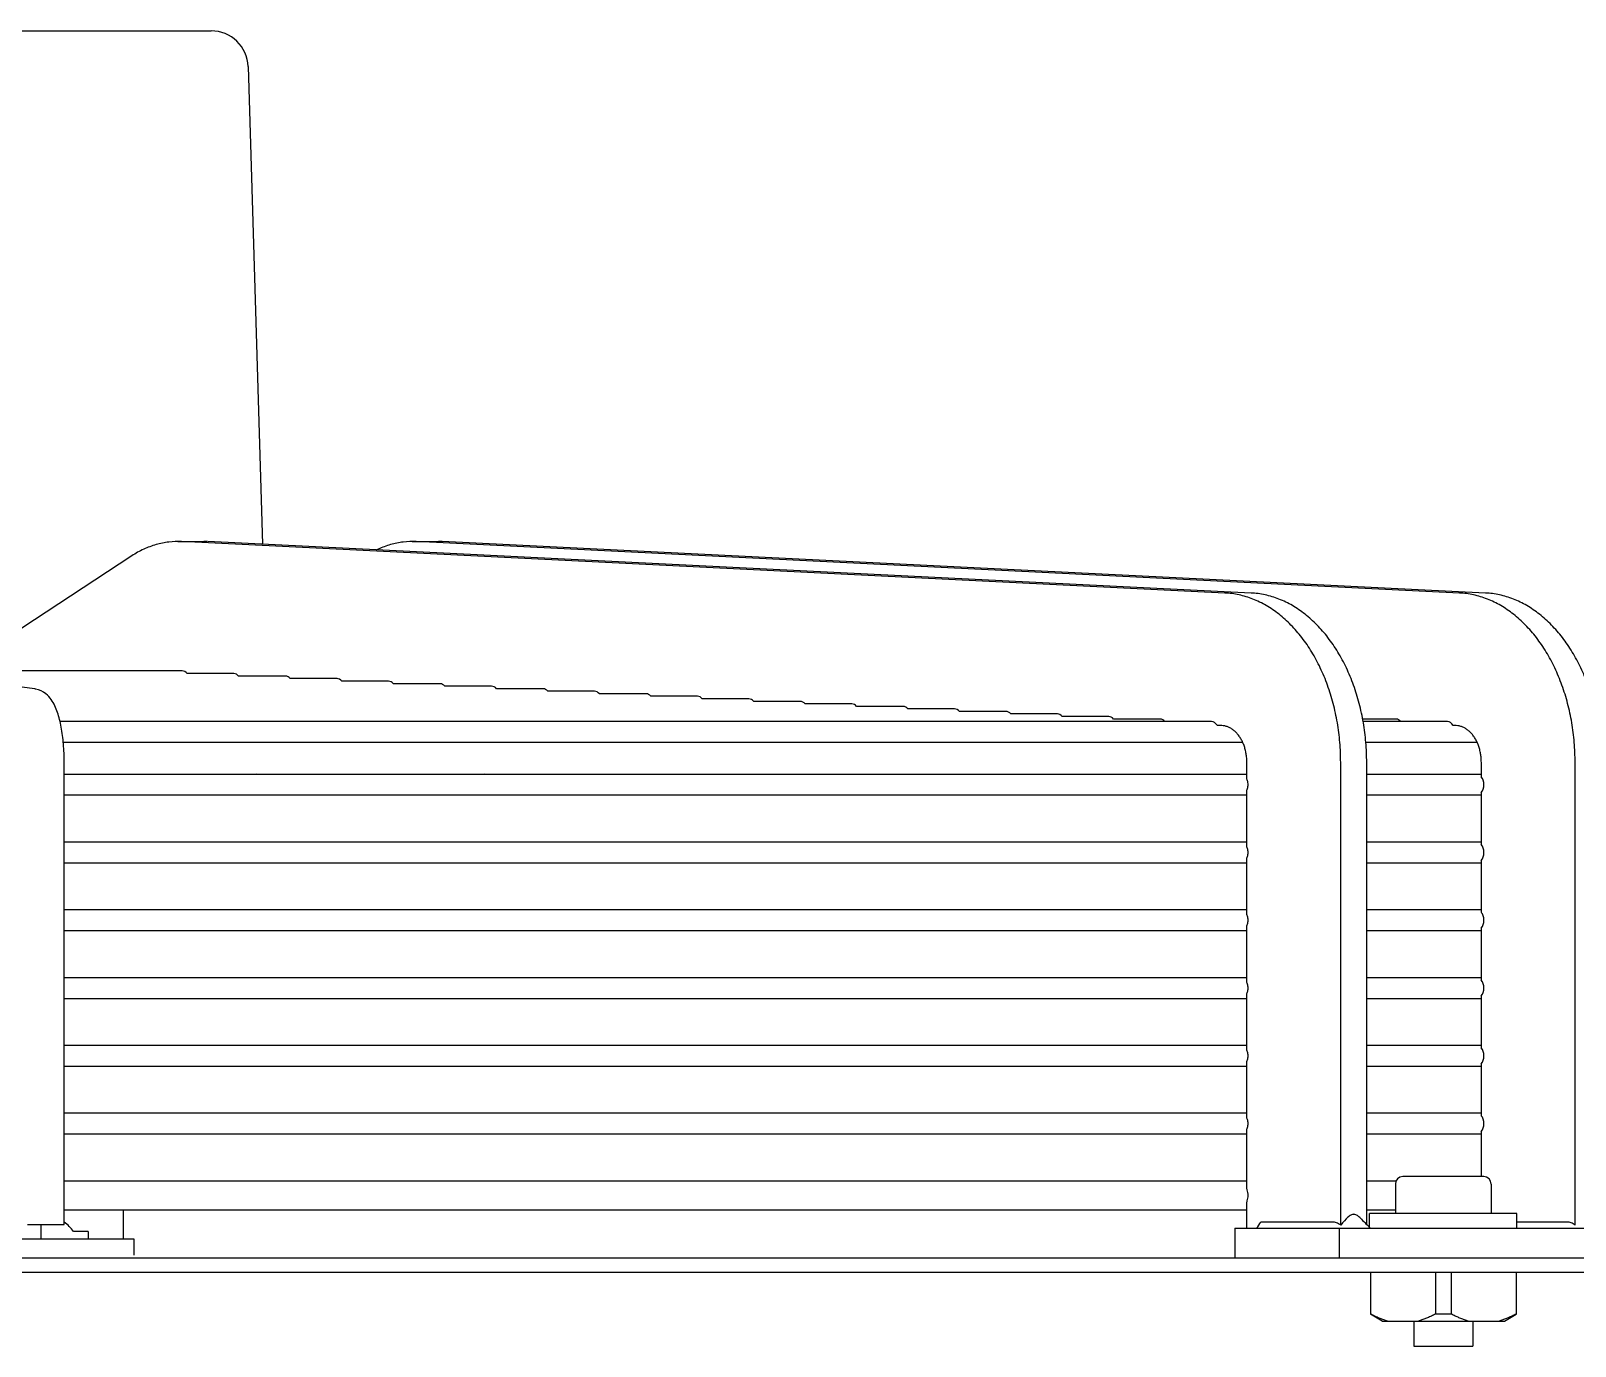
# Model space of a CAD drawing. Header units: millimetres. Extents: x 17891 to 32328, y 18593 to 29476.
# Drawn here: x 18474.47 to 18482.72, y 18983.67 to 18990.69 of the extents above; entities that cross this region are included whole.
import ezdxf

# ---------------------------------------------------------------- set-up
doc = ezdxf.new("R2010")
doc.units = ezdxf.units.MM
doc.header["$LTSCALE"] = 5
doc.layers.add('UNIT', color=6, linetype='Continuous')

msp = doc.modelspace()

# ---------------------------------------------------------------- linework, layer by layer
at = {"layer": 'UNIT'}
for p, q in [((18465.356, 18990.6942), (18475.4353, 18990.6942)), ((18475.6321, 18990.5034), (18475.71, 18987.9508)), ((18475.2568, 18987.9657), (18475.396, 18987.9657)), ((18480.852, 18987.6907), (18475.2772, 18987.9653)), ((18480.9912, 18987.6907), (18475.4164, 18987.9653)), ((18476.5096, 18987.9657), (18476.6488, 18987.9657)), ((18482.1047, 18987.6907), (18476.5299, 18987.9653)), ((18482.2439, 18987.6907), (18476.6691, 18987.9653)), ((18475.0107, 18987.8889), (18474.0738, 18987.2749)), ((18474.4905, 18987.1783), (18472.455, 18987.4529)), ((18475.2799, 18987.2749), (18473.7743, 18987.2749)), ((18475.5559, 18987.2601), (18475.3067, 18987.2601)), ((18475.8317, 18987.2466), (18475.5816, 18987.2466)), ((18476.1073, 18987.2331), (18475.8574, 18987.2331)), ((18476.3828, 18987.2196), (18476.133, 18987.2196)), ((18476.6581, 18987.2061), (18476.4084, 18987.2061)), ((18476.9334, 18987.1926), (18476.6838, 18987.1926)), ((18477.2085, 18987.1792), (18476.959, 18987.1792)), ((18477.4836, 18987.1657), (18477.2342, 18987.1657)), ((18477.7586, 18987.1522), (18477.5092, 18987.1522)), ((18478.0335, 18987.1387), (18477.7842, 18987.1387)), ((18478.3083, 18987.1252), (18478.0591, 18987.1252)), ((18478.5831, 18987.1117), (18478.334, 18987.1117)), ((18478.8579, 18987.0982), (18478.6088, 18987.0982)), ((18479.1326, 18987.0847), (18478.8835, 18987.0847)), ((18479.4073, 18987.0712), (18479.1582, 18987.0712)), ((18479.6819, 18987.0577), (18479.4329, 18987.0577)), ((18479.9565, 18987.0442), (18479.7075, 18987.0442)), ((18480.231, 18987.0307), (18479.9821, 18987.0307)), ((18480.78, 18987.0037), (18474.6277, 18987.0037)), ((18480.5055, 18987.0172), (18480.2566, 18987.0172)), ((18480.8345, 18986.9824), (18480.8101, 18986.9836)), ((18481.7663, 18987.0172), (18481.588, 18987.0172)), ((18482.0406, 18987.0037), (18481.5905, 18987.0037)), ((18482.0873, 18986.9824), (18482.071, 18986.9832)), ((18474.6447, 18986.8935), (18480.9463, 18986.8935)), ((18481.6048, 18986.8935), (18482.199, 18986.8935)), ((18474.6495, 18984.3163), (18474.6495, 18986.7856)), ((18480.9691, 18986.6965), (18480.9691, 18986.7856)), ((18481.4702, 18984.3128), (18481.4702, 18986.7856)), ((18481.6093, 18984.3163), (18481.6093, 18986.7856)), ((18482.2218, 18986.7089), (18482.2218, 18986.7856)), ((18482.7229, 18984.3128), (18482.7229, 18986.7856)), ((18480.9691, 18986.7218), (18474.6495, 18986.7218)), ((18474.9268, 18986.7232), (18474.9268, 18986.7218)), ((18475.6764, 18986.7232), (18475.6743, 18986.7218)), ((18475.8156, 18986.7232), (18475.8135, 18986.7218)), ((18476.895, 18986.7232), (18476.8921, 18986.7218)), ((18482.2218, 18986.7218), (18481.6093, 18986.7218)), ((18480.9691, 18986.3343), (18480.9691, 18986.6368)), ((18482.2218, 18986.3467), (18482.2218, 18986.6244)), ((18474.6495, 18986.6115), (18480.9691, 18986.6115)), ((18481.6093, 18986.6115), (18482.2218, 18986.6115)), ((18480.9691, 18986.3596), (18474.6495, 18986.3596)), ((18482.2218, 18986.3596), (18481.6093, 18986.3596)), ((18474.6495, 18986.2493), (18480.9691, 18986.2493)), ((18480.9691, 18985.9721), (18480.9691, 18986.2746)), ((18481.6093, 18986.2493), (18482.2218, 18986.2493)), ((18482.2218, 18985.9845), (18482.2218, 18986.2622)), ((18480.9691, 18985.9974), (18474.6495, 18985.9974)), ((18482.2218, 18985.9974), (18481.6093, 18985.9974)), ((18474.6495, 18985.8871), (18480.9691, 18985.8871)), ((18480.9691, 18985.6099), (18480.9691, 18985.9124)), ((18481.6093, 18985.8871), (18482.2218, 18985.8871)), ((18482.2218, 18985.6223), (18482.2218, 18985.9)), ((18480.9691, 18985.6352), (18474.6495, 18985.6352)), ((18482.2218, 18985.6352), (18481.6093, 18985.6352)), ((18480.9691, 18985.2476), (18480.9691, 18985.5502)), ((18474.6495, 18985.5249), (18480.9691, 18985.5249)), ((18481.6093, 18985.5249), (18482.2218, 18985.5249)), ((18482.2218, 18985.2601), (18482.2218, 18985.5378)), ((18480.9691, 18985.2729), (18474.6495, 18985.2729)), ((18482.2218, 18985.2729), (18481.6093, 18985.2729)), ((18474.6495, 18985.1627), (18480.9691, 18985.1627)), ((18480.9691, 18984.8854), (18480.9691, 18985.188)), ((18481.6093, 18985.1627), (18482.2218, 18985.1627)), ((18482.2218, 18984.8978), (18482.2218, 18985.1756)), ((18480.9691, 18984.9107), (18474.6495, 18984.9107)), ((18482.2218, 18984.9107), (18481.6093, 18984.9107)), ((18480.9691, 18984.5074), (18480.9691, 18984.8258)), ((18482.2218, 18984.5722), (18482.2218, 18984.8134)), ((18474.6495, 18984.8005), (18480.9691, 18984.8005)), ((18481.6093, 18984.8005), (18482.2218, 18984.8005)), ((18482.2349, 18984.5722), (18481.8019, 18984.5722)), ((18480.9691, 18984.5485), (18474.6495, 18984.5485)), ((18481.7658, 18984.5485), (18481.6093, 18984.5485)), ((18481.7625, 18984.5328), (18481.7625, 18984.3753)), ((18482.2743, 18984.5328), (18482.2743, 18984.3753)), ((18474.6495, 18984.395), (18480.9691, 18984.395)), ((18474.966, 18984.2395), (18474.966, 18984.395)), ((18480.9691, 18984.2966), (18480.9691, 18984.4362)), ((18481.6093, 18984.395), (18481.7625, 18984.395)), ((18474.4526, 18984.3163), (18474.6495, 18984.3163)), ((18474.5267, 18984.2395), (18474.5267, 18984.3163)), ((18481.4284, 18984.3294), (18481.044, 18984.3294)), ((18482.4121, 18984.3753), (18481.6247, 18984.3753)), ((18481.6247, 18984.301), (18481.6247, 18984.3753)), ((18482.4121, 18984.2966), (18482.4121, 18984.3753)), ((18482.6811, 18984.3294), (18482.4121, 18984.3294)), ((18465.7697, 18984.2395), (18475.0217, 18984.2395)), ((18474.778, 18984.2789), (18474.6993, 18984.2789)), ((18474.778, 18984.2789), (18474.778, 18984.2395)), ((18475.0217, 18984.2395), (18475.0217, 18984.1529)), ((18480.9048, 18984.2966), (18483.132, 18984.2966)), ((18480.9048, 18984.2966), (18480.9048, 18984.1391)), ((18481.4616, 18984.2966), (18481.4616, 18984.1391)), ((18453.5256, 18984.1391), (18487.2658, 18984.1391)), ((18487.2658, 18984.0604), (18453.5256, 18984.0604)), ((18481.6287, 18984.0604), (18481.6287, 18983.8382)), ((18481.9766, 18984.0604), (18481.9766, 18983.8382)), ((18482.0602, 18984.0604), (18482.0602, 18983.8382)), ((18482.4081, 18984.0604), (18482.4081, 18983.8382)), ((18481.6916, 18983.8005), (18481.6287, 18983.8369)), ((18482.3452, 18983.8005), (18482.4081, 18983.8369)), ((18481.6916, 18983.8005), (18482.3452, 18983.8005)), ((18481.8609, 18983.8005), (18481.8609, 18983.6666)), ((18482.1759, 18983.8005), (18482.1759, 18983.6666)), ((18481.8609, 18983.6666), (18482.1759, 18983.6666))]:
    msp.add_line(p, q, dxfattribs=at)
for centre, radius, start, end in [((18475.4353, 18990.4974), 0.1969, 1.74849, 90), ((18475.7823, 18986.73), 0.0787, 353.99009, 355.0051), ((18476.5697, 18986.73), 0.0787, 184.9949, 186.00991), ((18481.8019, 18984.5328), 0.0394, 90, 180), ((18482.2349, 18984.5328), 0.0394, 0, 90), ((18474.5123, 18984.1437), 0.2307, 35.84734, 53.50274)]:
    msp.add_arc(centre, radius, start, end, dxfattribs=at)
for centre, major_axis, ratio, start_param, end_param in [((18475.2799, 18987.2198), (0, -0.0551), 0.71258, 2.392275, 3.141678), ((18475.5559, 18987.205), (0, -0.0551), 0.712077, 2.426765, 3.141668), ((18475.8317, 18987.1915), (0, -0.0551), 0.711642, 2.426755, 3.141658), ((18476.1073, 18987.178), (0, -0.0551), 0.711261, 2.426745, 3.14165), ((18476.3828, 18987.1645), (0, -0.0551), 0.710927, 2.426738, 3.141643), ((18476.6581, 18987.151), (0, -0.0551), 0.710631, 2.426732, 3.141637), ((18476.9334, 18987.1375), (0, -0.0551), 0.710369, 2.426726, 3.141632), ((18477.2085, 18987.124), (0, -0.0551), 0.710135, 2.426721, 3.141628), ((18477.4836, 18987.1105), (0, -0.0551), 0.709925, 2.426717, 3.141624), ((18477.7586, 18987.097), (0, -0.0551), 0.709737, 2.426714, 3.141621), ((18478.0335, 18987.0835), (0, -0.0551), 0.709566, 2.426711, 3.141618), ((18478.3083, 18987.07), (0, -0.0551), 0.709412, 2.426708, 3.141616), ((18478.5831, 18987.0566), (0, -0.0551), 0.709272, 2.426706, 3.141614), ((18478.8579, 18987.0431), (0, -0.0551), 0.709144, 2.426704, 3.141612), ((18479.1326, 18987.0296), (0, -0.0551), 0.709027, 2.426702, 3.14161), ((18479.4073, 18987.0161), (0, -0.0551), 0.708921, 2.426701, 3.141609), ((18479.6819, 18987.0026), (0, -0.0551), 0.708822, 2.426699, 3.141608), ((18479.9565, 18986.9891), (0, -0.0551), 0.708732, 2.426698, 3.141606), ((18480.231, 18986.9756), (0, -0.0551), 0.708648, 2.426697, 3.141605), ((18480.5055, 18986.9621), (0, -0.0551), 0.708571, 2.426696, 3.141604), ((18480.78, 18986.9486), (0, -0.0551), 0.708499, 2.259884, 3.141603), ((18481.7663, 18986.9621), (0, -0.0551), 0.708043, 2.426691, 3.1416), ((18482.0406, 18986.9486), (0, -0.0551), 0.707997, 2.250565, 3.1416), ((18476.8013, 18986.7872), (-0.0428, 0.0886), 0.23457, 2.259587, 2.282231), ((18482.1967, 18986.6666), (0, -0.0551), 0.707968, 1.570803, 2.443376), ((18482.1967, 18986.6666), (0, -0.0551), 0.707968, 0.698217, 1.570789), ((18482.1967, 18986.3044), (0, -0.0551), 0.707968, 1.570803, 2.443376), ((18482.1967, 18986.3044), (0, -0.0551), 0.707968, 0.698217, 1.570789), ((18482.1967, 18985.9422), (0, -0.0551), 0.707968, 1.570803, 2.443376), ((18482.1967, 18985.9422), (0, -0.0551), 0.707968, 0.698217, 1.570789), ((18482.1967, 18985.58), (0, -0.0551), 0.707968, 1.570803, 2.443376), ((18482.1967, 18985.58), (0, -0.0551), 0.707968, 0.698217, 1.570789), ((18482.1967, 18985.2178), (0, -0.0551), 0.707968, 1.570803, 2.443376), ((18482.1967, 18985.2178), (0, -0.0551), 0.707968, 0.698217, 1.570789), ((18482.1967, 18984.8556), (0, -0.0551), 0.707968, 1.570803, 2.443376), ((18482.1967, 18984.8556), (0, -0.0551), 0.707968, 0.698217, 1.570789), ((18480.048, 18985.7052), (0, -1.969), 0.707107, 0.773616, 0.797181)]:
    msp.add_ellipse(centre, major_axis=major_axis, ratio=ratio, start_param=start_param, end_param=end_param, dxfattribs=at)
for points, knots in [([(18475.2772, 18987.9652), (18475.2543, 18987.9663), (18475.2313, 18987.9656), (18475.2085, 18987.9629), (18475.1856, 18987.9602), (18475.163, 18987.9557), (18475.1406, 18987.9493), (18475.1182, 18987.9428), (18475.0961, 18987.9346), (18475.0743, 18987.9245), (18475.0526, 18987.9144), (18475.0313, 18987.9025), (18475.0106, 18987.889)], [0, 0, 0, 0, 0.250376, 0.250376, 0.250376, 0.500564, 0.500564, 0.500564, 0.750752, 0.750752, 0.750752, 1, 1, 1, 1]), ([(18476.5299, 18987.9652), (18476.5071, 18987.9663), (18476.484, 18987.9656), (18476.4612, 18987.9629), (18476.4384, 18987.9602), (18476.4157, 18987.9557), (18476.3933, 18987.9493), (18476.371, 18987.9428), (18476.3488, 18987.9346), (18476.3271, 18987.9245), (18476.3245, 18987.9233), (18476.3219, 18987.9221), (18476.3194, 18987.9208)], [0, 0, 0, 0, 0.2503763, 0.2503763, 0.2503763, 0.5005641, 0.5005641, 0.5005641, 0.7507518, 0.7507518, 0.7507518, 0.7802911, 0.7802911, 0.7802911, 0.7802911]), ([(18481.4702, 18986.7856), (18481.4702, 18986.8212), (18481.4686, 18986.8571), (18481.4657, 18986.8925), (18481.4627, 18986.9279), (18481.4583, 18986.9629), (18481.4524, 18986.9976), (18481.4464, 18987.0322), (18481.439, 18987.0666), (18481.4303, 18987.1001), (18481.4215, 18987.1335), (18481.4114, 18987.166), (18481.4, 18987.1978), (18481.3885, 18987.2295), (18481.3756, 18987.2605), (18481.3615, 18987.2901), (18481.3475, 18987.3198), (18481.3323, 18987.348), (18481.3159, 18987.3751), (18481.2994, 18987.4022), (18481.2818, 18987.428), (18481.2632, 18987.4522), (18481.2447, 18987.4763), (18481.2252, 18987.4988), (18481.2047, 18987.5196), (18481.1843, 18987.5405), (18481.1629, 18987.5598), (18481.1408, 18987.5771), (18481.1188, 18987.5944), (18481.0961, 18987.6098), (18481.0728, 18987.6234), (18481.0495, 18987.6369), (18481.0254, 18987.6485), (18481.0011, 18987.6581), (18480.9769, 18987.6676), (18480.9523, 18987.6751), (18480.9274, 18987.6805), (18480.9024, 18987.686), (18480.8771, 18987.6894), (18480.852, 18987.6906)], [0, 0, 0, 0, 0.076921, 0.076921, 0.076921, 0.153842, 0.153842, 0.153842, 0.230763, 0.230763, 0.230763, 0.307684, 0.307684, 0.307684, 0.384605, 0.384605, 0.384605, 0.461526, 0.461526, 0.461526, 0.538447, 0.538447, 0.538447, 0.615368, 0.615368, 0.615368, 0.692289, 0.692289, 0.692289, 0.76921, 0.76921, 0.76921, 0.846132, 0.846132, 0.846132, 0.923053, 0.923053, 0.923053, 1, 1, 1, 1]), ([(18481.6093, 18986.7856), (18481.6093, 18986.8212), (18481.6078, 18986.8571), (18481.6049, 18986.8925), (18481.6019, 18986.9279), (18481.5975, 18986.9629), (18481.5916, 18986.9976), (18481.5856, 18987.0322), (18481.5782, 18987.0666), (18481.5695, 18987.1001), (18481.5607, 18987.1335), (18481.5506, 18987.166), (18481.5391, 18987.1978), (18481.5277, 18987.2295), (18481.5148, 18987.2605), (18481.5007, 18987.2901), (18481.4867, 18987.3198), (18481.4715, 18987.348), (18481.4551, 18987.3751), (18481.4386, 18987.4022), (18481.421, 18987.428), (18481.4024, 18987.4522), (18481.3838, 18987.4763), (18481.3644, 18987.4988), (18481.3439, 18987.5196), (18481.3235, 18987.5405), (18481.3021, 18987.5598), (18481.28, 18987.5771), (18481.258, 18987.5944), (18481.2353, 18987.6098), (18481.212, 18987.6234), (18481.1887, 18987.6369), (18481.1646, 18987.6485), (18481.1403, 18987.6581), (18481.116, 18987.6676), (18481.0915, 18987.6751), (18481.0666, 18987.6805), (18481.0416, 18987.686), (18481.0163, 18987.6894), (18480.9912, 18987.6906)], [0, 0, 0, 0, 0.076921, 0.076921, 0.076921, 0.153842, 0.153842, 0.153842, 0.230763, 0.230763, 0.230763, 0.307684, 0.307684, 0.307684, 0.384605, 0.384605, 0.384605, 0.461526, 0.461526, 0.461526, 0.538447, 0.538447, 0.538447, 0.615368, 0.615368, 0.615368, 0.692289, 0.692289, 0.692289, 0.76921, 0.76921, 0.76921, 0.846132, 0.846132, 0.846132, 0.923053, 0.923053, 0.923053, 1, 1, 1, 1]), ([(18482.7229, 18986.7856), (18482.7229, 18986.8212), (18482.7214, 18986.8571), (18482.7184, 18986.8925), (18482.7155, 18986.9279), (18482.711, 18986.9629), (18482.7051, 18986.9976), (18482.6992, 18987.0322), (18482.6918, 18987.0666), (18482.683, 18987.1001), (18482.6743, 18987.1335), (18482.6642, 18987.166), (18482.6527, 18987.1978), (18482.6412, 18987.2295), (18482.6283, 18987.2605), (18482.6143, 18987.2901), (18482.6002, 18987.3198), (18482.585, 18987.348), (18482.5686, 18987.3751), (18482.5522, 18987.4022), (18482.5345, 18987.428), (18482.516, 18987.4522), (18482.4974, 18987.4763), (18482.4779, 18987.4988), (18482.4575, 18987.5196), (18482.437, 18987.5405), (18482.4156, 18987.5598), (18482.3936, 18987.5771), (18482.3715, 18987.5944), (18482.3489, 18987.6098), (18482.3256, 18987.6234), (18482.3022, 18987.6369), (18482.2782, 18987.6485), (18482.2539, 18987.6581), (18482.2296, 18987.6676), (18482.2051, 18987.6751), (18482.1801, 18987.6805), (18482.1552, 18987.686), (18482.1299, 18987.6894), (18482.1047, 18987.6906)], [0, 0, 0, 0, 0.076921, 0.076921, 0.076921, 0.153842, 0.153842, 0.153842, 0.230763, 0.230763, 0.230763, 0.307684, 0.307684, 0.307684, 0.384605, 0.384605, 0.384605, 0.461526, 0.461526, 0.461526, 0.538447, 0.538447, 0.538447, 0.615368, 0.615368, 0.615368, 0.692289, 0.692289, 0.692289, 0.76921, 0.76921, 0.76921, 0.846132, 0.846132, 0.846132, 0.923053, 0.923053, 0.923053, 1, 1, 1, 1]), ([(18482.8621, 18986.7856), (18482.8621, 18986.8212), (18482.8606, 18986.8571), (18482.8576, 18986.8925), (18482.8546, 18986.9279), (18482.8502, 18986.9629), (18482.8443, 18986.9976), (18482.8384, 18987.0322), (18482.831, 18987.0666), (18482.8222, 18987.1001), (18482.8135, 18987.1335), (18482.8034, 18987.166), (18482.7919, 18987.1978), (18482.7804, 18987.2295), (18482.7675, 18987.2605), (18482.7535, 18987.2901), (18482.7394, 18987.3198), (18482.7242, 18987.348), (18482.7078, 18987.3751), (18482.6914, 18987.4022), (18482.6737, 18987.428), (18482.6552, 18987.4522), (18482.6366, 18987.4763), (18482.6171, 18987.4988), (18482.5967, 18987.5196), (18482.5762, 18987.5405), (18482.5548, 18987.5598), (18482.5328, 18987.5771), (18482.5107, 18987.5944), (18482.4881, 18987.6098), (18482.4647, 18987.6234), (18482.4414, 18987.6369), (18482.4174, 18987.6485), (18482.3931, 18987.6581), (18482.3688, 18987.6676), (18482.3443, 18987.6751), (18482.3193, 18987.6805), (18482.2944, 18987.686), (18482.2691, 18987.6894), (18482.2439, 18987.6906)], [0, 0, 0, 0, 0.076921, 0.076921, 0.076921, 0.153842, 0.153842, 0.153842, 0.230763, 0.230763, 0.230763, 0.307684, 0.307684, 0.307684, 0.384605, 0.384605, 0.384605, 0.461526, 0.461526, 0.461526, 0.538447, 0.538447, 0.538447, 0.615368, 0.615368, 0.615368, 0.692289, 0.692289, 0.692289, 0.76921, 0.76921, 0.76921, 0.846132, 0.846132, 0.846132, 0.923053, 0.923053, 0.923053, 1, 1, 1, 1]), ([(18474.6495, 18986.7856), (18474.6495, 18986.8185), (18474.6482, 18986.8513), (18474.643, 18986.9146), (18474.6391, 18986.9451), (18474.6287, 18987.0019), (18474.6223, 18987.0283), (18474.6057, 18987.0769), (18474.5962, 18987.0993), (18474.5724, 18987.132), (18474.5633, 18987.1425), (18474.5372, 18987.1629), (18474.519, 18987.173), (18474.4949, 18987.1776), (18474.4927, 18987.178), (18474.4905, 18987.1783)], [1.570796, 1.570796, 1.570796, 1.570796, 1.877974, 1.877974, 2.185152, 2.185152, 2.49233, 2.49233, 2.799508, 2.799508, 2.940974, 2.940974, 3.091858, 3.091858, 3.106686, 3.106686, 3.106686, 3.106686]), ([(18480.9691, 18986.7856), (18480.9691, 18986.7934), (18480.9687, 18986.8011), (18480.9681, 18986.8088), (18480.9674, 18986.8165), (18480.9665, 18986.8242), (18480.9652, 18986.8317), (18480.9639, 18986.8392), (18480.9623, 18986.8466), (18480.9604, 18986.8539), (18480.9585, 18986.8612), (18480.9563, 18986.8683), (18480.9538, 18986.8752), (18480.9513, 18986.8821), (18480.9485, 18986.8888), (18480.9455, 18986.8952), (18480.9424, 18986.9016), (18480.9391, 18986.9078), (18480.9355, 18986.9137), (18480.9319, 18986.9196), (18480.9281, 18986.9252), (18480.9241, 18986.9304), (18480.9201, 18986.9357), (18480.9158, 18986.9406), (18480.9113, 18986.9452), (18480.9069, 18986.9497), (18480.9023, 18986.9539), (18480.8975, 18986.9576), (18480.8927, 18986.9614), (18480.8877, 18986.9648), (18480.8826, 18986.9677), (18480.8775, 18986.9707), (18480.8723, 18986.9732), (18480.867, 18986.9753), (18480.8618, 18986.9773), (18480.8564, 18986.979), (18480.8509, 18986.9802), (18480.8455, 18986.9814), (18480.8401, 18986.9821), (18480.8345, 18986.9824)], [0, 0, 0, 0, 0.076921, 0.076921, 0.076921, 0.153842, 0.153842, 0.153842, 0.230763, 0.230763, 0.230763, 0.307684, 0.307684, 0.307684, 0.384605, 0.384605, 0.384605, 0.461526, 0.461526, 0.461526, 0.538447, 0.538447, 0.538447, 0.615368, 0.615368, 0.615368, 0.692289, 0.692289, 0.692289, 0.76921, 0.76921, 0.76921, 0.846131, 0.846131, 0.846131, 0.923052, 0.923052, 0.923052, 1, 1, 1, 1]), ([(18482.2218, 18986.7856), (18482.2218, 18986.7934), (18482.2215, 18986.8011), (18482.2208, 18986.8088), (18482.2202, 18986.8165), (18482.2192, 18986.8242), (18482.2179, 18986.8317), (18482.2166, 18986.8392), (18482.2151, 18986.8466), (18482.2132, 18986.8539), (18482.2112, 18986.8612), (18482.209, 18986.8683), (18482.2065, 18986.8752), (18482.204, 18986.8821), (18482.2013, 18986.8888), (18482.1982, 18986.8952), (18482.1952, 18986.9016), (18482.1918, 18986.9078), (18482.1883, 18986.9137), (18482.1847, 18986.9196), (18482.1809, 18986.9252), (18482.1768, 18986.9304), (18482.1728, 18986.9357), (18482.1685, 18986.9406), (18482.1641, 18986.9452), (18482.1596, 18986.9497), (18482.155, 18986.9539), (18482.1502, 18986.9576), (18482.1454, 18986.9614), (18482.1404, 18986.9648), (18482.1354, 18986.9677), (18482.1303, 18986.9707), (18482.1251, 18986.9732), (18482.1198, 18986.9753), (18482.1145, 18986.9773), (18482.1091, 18986.979), (18482.1037, 18986.9802), (18482.0983, 18986.9814), (18482.0928, 18986.9821), (18482.0873, 18986.9824)], [0, 0, 0, 0, 0.076921, 0.076921, 0.076921, 0.153842, 0.153842, 0.153842, 0.230763, 0.230763, 0.230763, 0.307684, 0.307684, 0.307684, 0.384605, 0.384605, 0.384605, 0.461526, 0.461526, 0.461526, 0.538447, 0.538447, 0.538447, 0.615368, 0.615368, 0.615368, 0.692289, 0.692289, 0.692289, 0.76921, 0.76921, 0.76921, 0.846131, 0.846131, 0.846131, 0.923052, 0.923052, 0.923052, 1, 1, 1, 1]), ([(18480.9753, 18986.6666), (18480.9753, 18986.6734), (18480.9741, 18986.6814), (18480.9714, 18986.6906), (18480.9704, 18986.6936), (18480.9691, 18986.6965)], [-0.8301339, -0.8301339, -0.8301339, -0.8301339, -0.77833175, -0.77833175, -0.75461184, -0.75461184, -0.75461184, -0.75461184]), ([(18480.9691, 18986.6368), (18480.9704, 18986.6397), (18480.9714, 18986.6427), (18480.9741, 18986.6519), (18480.9753, 18986.6599), (18480.9753, 18986.6666)], [-0.07552205, -0.07552205, -0.07552205, -0.07552205, -0.05180215, -0.05180215, 0, 0, 0, 0]), ([(18480.9753, 18986.3044), (18480.9753, 18986.3112), (18480.9741, 18986.3192), (18480.9714, 18986.3284), (18480.9704, 18986.3314), (18480.9691, 18986.3343)], [-0.8301339, -0.8301339, -0.8301339, -0.8301339, -0.77833175, -0.77833175, -0.75461184, -0.75461184, -0.75461184, -0.75461184]), ([(18480.9691, 18986.2746), (18480.9704, 18986.2775), (18480.9714, 18986.2805), (18480.9741, 18986.2896), (18480.9753, 18986.2976), (18480.9753, 18986.3044)], [-0.07552205, -0.07552205, -0.07552205, -0.07552205, -0.05180215, -0.05180215, 0, 0, 0, 0]), ([(18480.9753, 18985.9422), (18480.9753, 18985.949), (18480.9741, 18985.957), (18480.9714, 18985.9662), (18480.9704, 18985.9692), (18480.9691, 18985.9721)], [0, 0, 0, 0, 0.05180215, 0.05180215, 0.07552205, 0.07552205, 0.07552205, 0.07552205]), ([(18480.9691, 18985.9124), (18480.9704, 18985.9153), (18480.9714, 18985.9183), (18480.9741, 18985.9274), (18480.9753, 18985.9354), (18480.9753, 18985.9422)], [0.75461184, 0.75461184, 0.75461184, 0.75461184, 0.77833175, 0.77833175, 0.8301339, 0.8301339, 0.8301339, 0.8301339]), ([(18480.9753, 18985.58), (18480.9753, 18985.5868), (18480.9741, 18985.5948), (18480.9714, 18985.604), (18480.9704, 18985.607), (18480.9691, 18985.6099)], [0, 0, 0, 0, 0.05180215, 0.05180215, 0.07552205, 0.07552205, 0.07552205, 0.07552205]), ([(18480.9691, 18985.5502), (18480.9704, 18985.5531), (18480.9714, 18985.5561), (18480.9741, 18985.5652), (18480.9753, 18985.5732), (18480.9753, 18985.58)], [0.75461184, 0.75461184, 0.75461184, 0.75461184, 0.77833175, 0.77833175, 0.8301339, 0.8301339, 0.8301339, 0.8301339]), ([(18480.9753, 18985.2178), (18480.9753, 18985.2246), (18480.9741, 18985.2326), (18480.9714, 18985.2418), (18480.9704, 18985.2448), (18480.9691, 18985.2476)], [0, 0, 0, 0, 0.05180215, 0.05180215, 0.07552205, 0.07552205, 0.07552205, 0.07552205]), ([(18480.9691, 18985.188), (18480.9703, 18985.1909), (18480.9714, 18985.1939), (18480.9741, 18985.203), (18480.9753, 18985.211), (18480.9753, 18985.2178)], [0.75461041, 0.75461041, 0.75461041, 0.75461041, 0.77830675, 0.77830675, 0.8301339, 0.8301339, 0.8301339, 0.8301339]), ([(18480.9753, 18984.8556), (18480.9753, 18984.8624), (18480.9741, 18984.8704), (18480.9714, 18984.8796), (18480.9704, 18984.8826), (18480.9691, 18984.8854)], [0, 0, 0, 0, 0.05180215, 0.05180215, 0.07552205, 0.07552205, 0.07552205, 0.07552205]), ([(18480.9691, 18984.8258), (18480.9704, 18984.8287), (18480.9714, 18984.8317), (18480.9741, 18984.8408), (18480.9753, 18984.8488), (18480.9753, 18984.8556)], [-0.07552205, -0.07552205, -0.07552205, -0.07552205, -0.05180215, -0.05180215, 0, 0, 0, 0]), ([(18480.9753, 18984.4718), (18480.9753, 18984.4812), (18480.9737, 18984.4924), (18480.9705, 18984.5032), (18480.9698, 18984.5053), (18480.9691, 18984.5074)], [-1.15626096, -1.15626096, -1.15626096, -1.15626096, -1.084108, -1.084108, -1.0671611, -1.0671611, -1.0671611, -1.0671611]), ([(18480.9691, 18984.4362), (18480.9698, 18984.4382), (18480.9705, 18984.4404), (18480.9737, 18984.4512), (18480.9753, 18984.4623), (18480.9753, 18984.4718)], [1.0671611, 1.0671611, 1.0671611, 1.0671611, 1.084108, 1.084108, 1.15626096, 1.15626096, 1.15626096, 1.15626096]), ([(18481.4702, 18984.3128), (18481.4632, 18984.3179), (18481.4558, 18984.3224), (18481.4448, 18984.3267), (18481.4413, 18984.3278), (18481.4361, 18984.3288), (18481.4344, 18984.329), (18481.4313, 18984.3293), (18481.4299, 18984.3294), (18481.4284, 18984.3294)], [-0.157362, -0.157362, -0.157362, -0.157362, -0.0724254, -0.0724254, -0.0336278, -0.0336278, -0.0157905, -0.0157905, 0, 0, 0, 0]), ([(18481.5815, 18984.3448), (18481.5783, 18984.3482), (18481.5752, 18984.3512), (18481.5663, 18984.3594), (18481.5606, 18984.3638), (18481.5522, 18984.3682), (18481.5493, 18984.3694), (18481.5442, 18984.3706), (18481.542, 18984.3709), (18481.5375, 18984.3709), (18481.5353, 18984.3706), (18481.5302, 18984.3694), (18481.5273, 18984.3682), (18481.5189, 18984.3638), (18481.5132, 18984.3594), (18481.4967, 18984.3443), (18481.4847, 18984.3305), (18481.4702, 18984.3128)], [-0.7051285, -0.7051285, -0.7051285, -0.7051285, -0.6469728, -0.6469728, -0.5301949, -0.5301949, -0.4705503, -0.4705503, -0.4267696, -0.4267696, -0.3829888, -0.3829888, -0.3233442, -0.3233442, -0.2065661, -0.2065661, -0.0000011, -0.0000011, -0.0000011, -0.0000011]), ([(18482.7229, 18984.3128), (18482.7159, 18984.3179), (18482.7086, 18984.3224), (18482.6975, 18984.3267), (18482.694, 18984.3278), (18482.6888, 18984.3288), (18482.6872, 18984.329), (18482.6841, 18984.3293), (18482.6826, 18984.3294), (18482.6811, 18984.3294)], [-0.1573619, -0.1573619, -0.1573619, -0.1573619, -0.0724304, -0.0724304, -0.0336296, -0.0336296, -0.0157913, -0.0157913, 0, 0, 0, 0]), ([(18481.6287, 18983.8382), (18481.6287, 18983.8379), (18481.6287, 18983.8374), (18481.6287, 18983.837), (18481.6287, 18983.8369), (18481.6287, 18983.8369)], [0, 0, 0, 0, 0.1666667, 0.3333333, 0.5, 0.5, 0.5, 0.5])]:
    msp.add_open_spline(points, degree=3, knots=knots, dxfattribs=at)
for points in [[(18475.4143, 18987.9653), (18475.4082, 18987.9656), (18475.4021, 18987.9657), (18475.396, 18987.9657)], [(18476.6671, 18987.9653), (18476.661, 18987.9656), (18476.6549, 18987.9657), (18476.6488, 18987.9657)], [(18481.5815, 18984.3448), (18481.5971, 18984.3285), (18481.613, 18984.3124), (18481.6292, 18984.2966)], [(18481.7199, 18983.8005), (18481.7167, 18983.8015), (18481.7102, 18983.8034), (18481.7005, 18983.8067), (18481.6907, 18983.8103), (18481.6808, 18983.8141), (18481.6708, 18983.8182), (18481.6606, 18983.8227), (18481.6503, 18983.8275), (18481.6396, 18983.8326), (18481.6323, 18983.8363), (18481.6287, 18983.8382)], [(18481.9766, 18983.8382), (18481.9729, 18983.8362), (18481.9655, 18983.8325), (18481.9548, 18983.8274), (18481.9443, 18983.8226), (18481.9341, 18983.8181), (18481.9241, 18983.814), (18481.9143, 18983.8102), (18481.9046, 18983.8066), (18481.895, 18983.8034), (18481.8886, 18983.8014), (18481.8854, 18983.8005)], [(18482.0602, 18983.8382), (18482.0555, 18983.8379), (18482.0463, 18983.8374), (18482.0323, 18983.837), (18482.0184, 18983.8368), (18482.0045, 18983.837), (18481.9906, 18983.8374), (18481.9813, 18983.8379), (18481.9766, 18983.8382)], [(18482.1514, 18983.8005), (18482.1482, 18983.8015), (18482.1417, 18983.8034), (18482.132, 18983.8067), (18482.1222, 18983.8103), (18482.1123, 18983.8141), (18482.1023, 18983.8182), (18482.0922, 18983.8227), (18482.0818, 18983.8275), (18482.0711, 18983.8326), (18482.0638, 18983.8363), (18482.0602, 18983.8382)], [(18482.4081, 18983.8382), (18482.4044, 18983.8362), (18482.397, 18983.8325), (18482.3863, 18983.8274), (18482.3758, 18983.8226), (18482.3656, 18983.8181), (18482.3556, 18983.814), (18482.3458, 18983.8102), (18482.3361, 18983.8066), (18482.3265, 18983.8034), (18482.3201, 18983.8014), (18482.3169, 18983.8005)]]:
    msp.add_open_spline(points, degree=3, dxfattribs=at)

doc.saveas('drawing.dxf')
